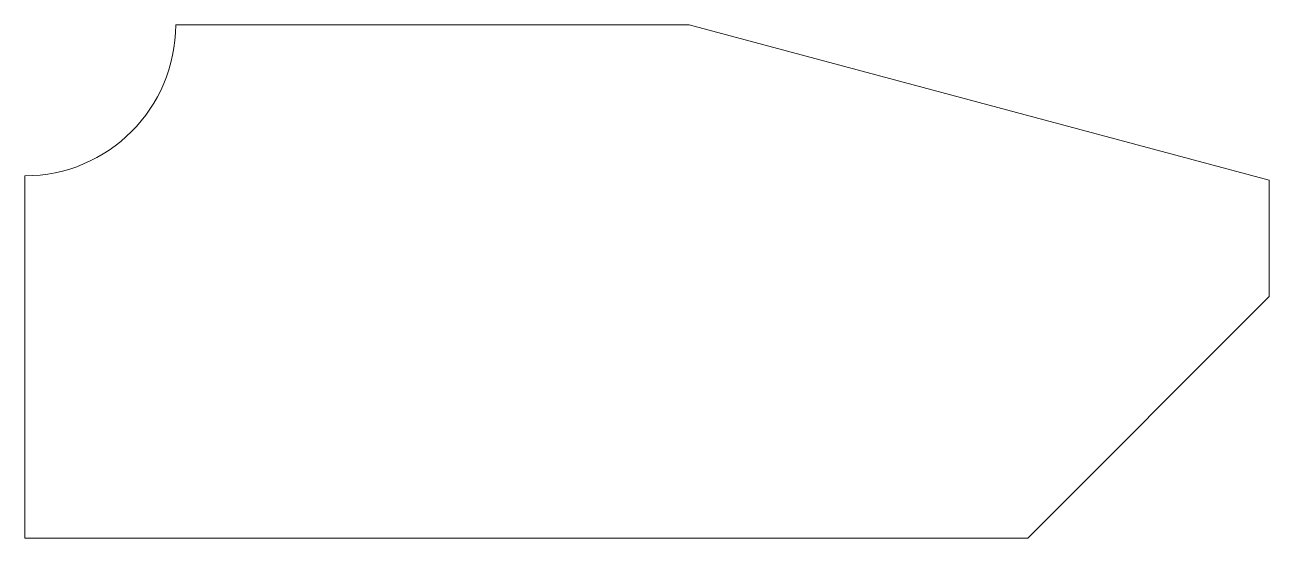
# Model space of a CAD drawing. Header units: metres. Extents: x -103 to 103, y -42 to 42.
import ezdxf

# ---------------------------------------------------------------- set-up
doc = ezdxf.new("R2010")
doc.units = ezdxf.units.M

msp = doc.modelspace()

# ---------------------------------------------------------------- linework, layer by layer
at = {"color": 7, "linetype": 'Continuous', "lineweight": 18}
for p, q in [((6.97, 42.5), (-78.12, 42.5)), ((103.12, 16.79), (6.97, 42.5)), ((-103.12, 17.5), (-103.12, -42.5)), ((103.12, -2.5), (103.12, 16.79)), ((63.12, -42.5), (103.12, -2.5)), ((-103.12, -42.5), (63.12, -42.5))]:
    msp.add_line(p, q, dxfattribs=at)
msp.add_arc((-103.12, 42.5), 25, -90, 0, dxfattribs=at)

doc.saveas('drawing.dxf')
